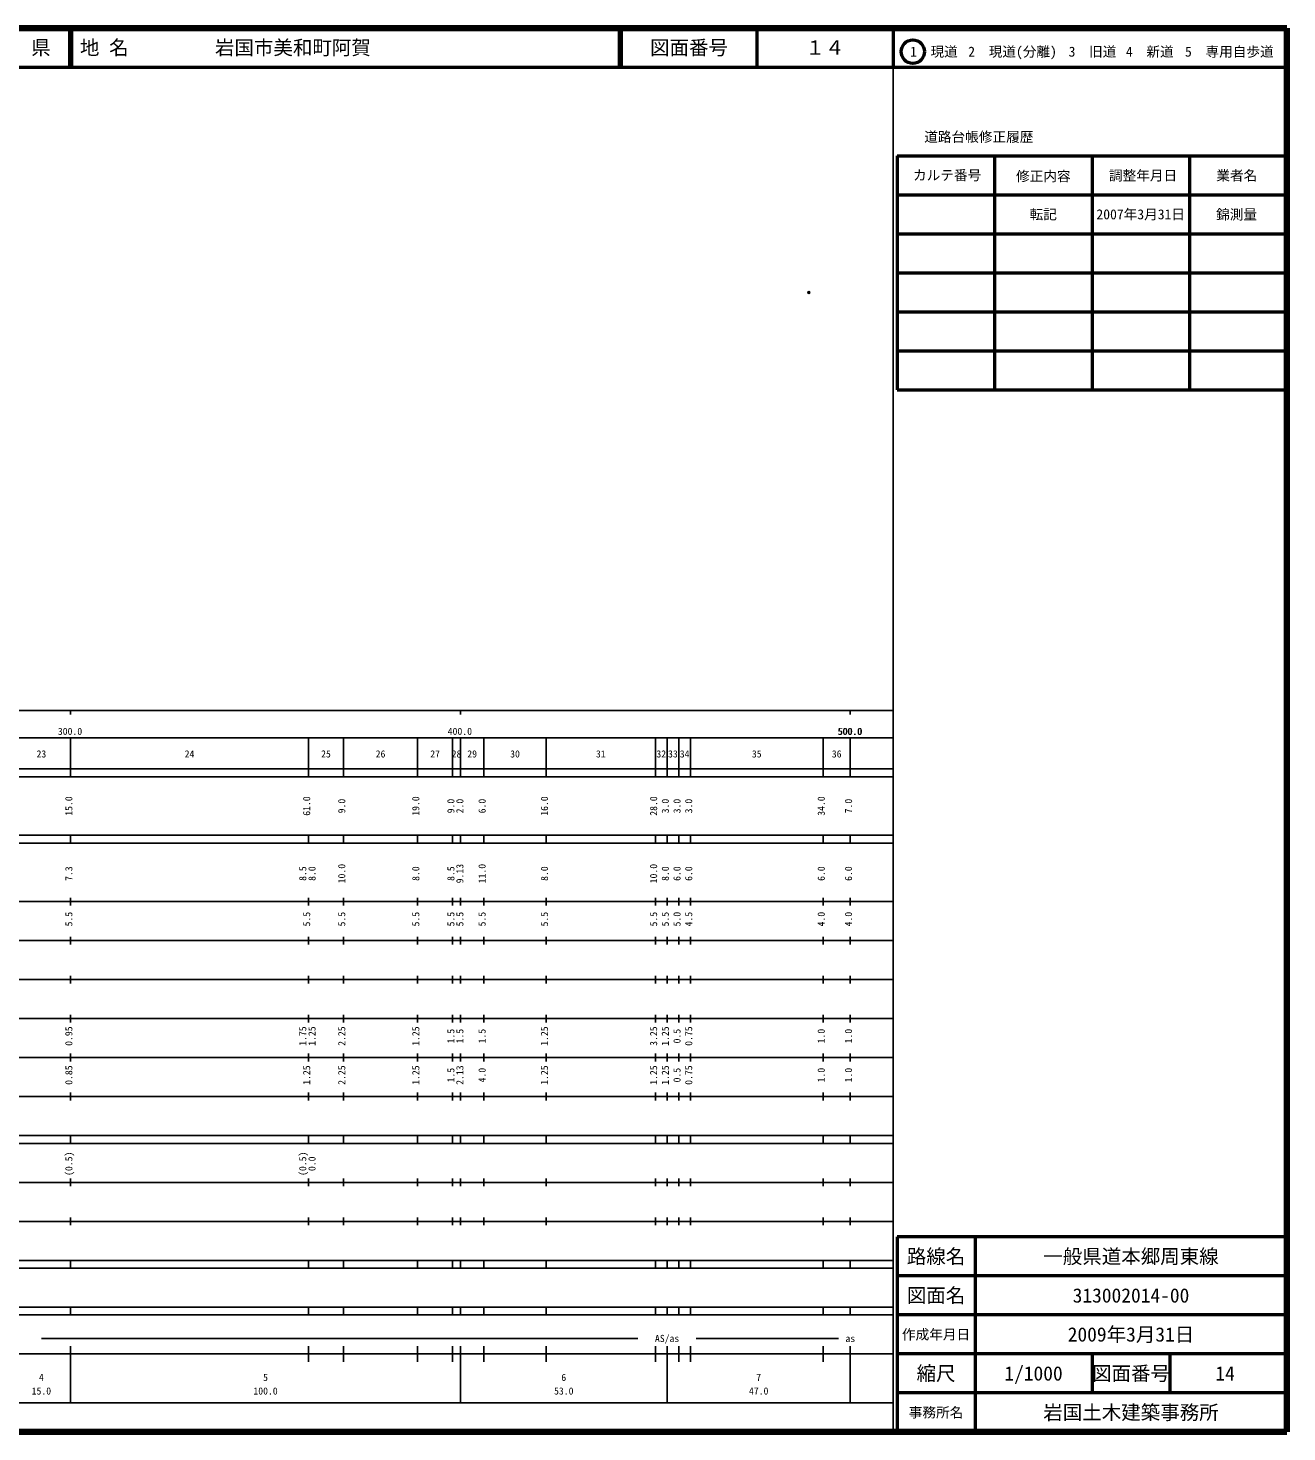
# Model space of a CAD drawing. Units: millimetres on the paper. Extents: x 40 to 680, y 20 to 380.
# Drawn here: x 357.1 to 680, y 20 to 380 of the extents above; entities that cross this region are included whole.
import ezdxf
from ezdxf.enums import TextEntityAlignment as Align

# ---------------------------------------------------------------- set-up
doc = ezdxf.new("R2010")
doc.units = ezdxf.units.MM
doc.header["$PDMODE"] = 32
doc.header["$PDSIZE"] = 0.5
doc.layers.add('M-OTRS', color=6, linetype='Continuous')
doc.layers.add('M-TTL-TXT', color=7, linetype='Continuous')
for name, color, linetype, lineweight in [('M-TTL', 2, 'Continuous', 140), ('M-TTL-BAND', 7, 'Continuous', 25), ('M-TTL-FRAM', 2, 'Continuous', 50), ('M-TTL-LINE', 7, 'Continuous', 50)]:
    doc.layers.add(name, color=color, linetype=linetype, lineweight=lineweight)
doc.styles.add('ＭＳ ゴシック', font='')
doc.styles.get('ＭＳ ゴシック').set_extended_font_data('MS Gothic')

msp = doc.modelspace()

# ---------------------------------------------------------------- linework, layer by layer
at = {"layer": 'M-OTRS'}
msp.add_point((557.397, 312.194), dxfattribs=at)
at = {"layer": 'M-TTL'}
for p, q in [((680, 380), (40, 380)), ((680, 20), (680, 380)), ((40, 20), (680, 20))]:
    msp.add_line(p, q, dxfattribs=at)
at = {"layer": 'M-TTL-BAND'}
for p, q in [((579, 20), (579, 370)), ((40, 205), (579, 205)), ((368, 205), (368, 204)), ((468, 205), (468, 204)), ((568, 205), (568, 204)), ((68, 198), (579, 198)), ((368, 188), (368, 198)), ((429, 188), (429, 198)), ((438, 188), (438, 198)), ((457, 188), (457, 198)), ((466, 188), (466, 198)), ((468, 188), (468, 198)), ((474, 188), (474, 198)), ((490, 188), (490, 198)), ((518, 188), (518, 198)), ((521, 188), (521, 198)), ((524, 188), (524, 198)), ((527, 188), (527, 198)), ((561, 188), (561, 198)), ((568, 188), (568, 198)), ((40, 190), (579, 190)), ((40, 188), (579, 188)), ((40, 173), (579, 173)), ((368, 171), (368, 173)), ((429, 171), (429, 173)), ((438, 171), (438, 173)), ((457, 171), (457, 173)), ((466, 171), (466, 173)), ((468, 171), (468, 173)), ((474, 171), (474, 173)), ((490, 171), (490, 173)), ((518, 171), (518, 173)), ((521, 171), (521, 173)), ((524, 171), (524, 173)), ((527, 171), (527, 173)), ((561, 171), (561, 173)), ((568, 171), (568, 173)), ((40, 171), (579, 171)), ((40, 156), (579, 156)), ((368, 155), (368, 157)), ((429, 155), (429, 157)), ((438, 155), (438, 157)), ((457, 155), (457, 157)), ((466, 155), (466, 157)), ((468, 155), (468, 157)), ((474, 155), (474, 157)), ((490, 155), (490, 157)), ((518, 155), (518, 157)), ((521, 155), (521, 157)), ((524, 155), (524, 157)), ((527, 155), (527, 157)), ((561, 155), (561, 157)), ((568, 155), (568, 157)), ((46, 146), (579, 146)), ((368, 145), (368, 147)), ((429, 145), (429, 147)), ((438, 145), (438, 147)), ((457, 145), (457, 147)), ((466, 145), (466, 147)), ((468, 145), (468, 147)), ((474, 145), (474, 147)), ((490, 145), (490, 147)), ((518, 145), (518, 147)), ((521, 145), (521, 147)), ((524, 145), (524, 147)), ((527, 145), (527, 147)), ((561, 145), (561, 147)), ((568, 145), (568, 147)), ((368, 135), (368, 137)), ((429, 135), (429, 137)), ((438, 135), (438, 137)), ((457, 135), (457, 137)), ((466, 135), (466, 137)), ((468, 135), (468, 137)), ((474, 135), (474, 137)), ((490, 135), (490, 137)), ((518, 135), (518, 137)), ((521, 135), (521, 137)), ((524, 135), (524, 137)), ((527, 135), (527, 137)), ((561, 135), (561, 137)), ((568, 135), (568, 137)), ((52, 136), (579, 136)), ((46, 126), (579, 126)), ((368, 125), (368, 127)), ((429, 125), (429, 127)), ((438, 125), (438, 127)), ((457, 125), (457, 127)), ((466, 125), (466, 127)), ((468, 125), (468, 127)), ((474, 125), (474, 127)), ((490, 125), (490, 127)), ((518, 125), (518, 127)), ((521, 125), (521, 127)), ((524, 125), (524, 127)), ((527, 125), (527, 127)), ((561, 125), (561, 127)), ((568, 125), (568, 127)), ((52, 116), (579, 116)), ((368, 115), (368, 117)), ((429, 115), (429, 117)), ((438, 115), (438, 117)), ((457, 115), (457, 117)), ((466, 115), (466, 117)), ((468, 115), (468, 117)), ((474, 115), (474, 117)), ((490, 115), (490, 117)), ((518, 115), (518, 117)), ((521, 115), (521, 117)), ((524, 115), (524, 117)), ((527, 115), (527, 117)), ((561, 115), (561, 117)), ((568, 115), (568, 117)), ((46, 106), (579, 106)), ((368, 105), (368, 107)), ((429, 105), (429, 107)), ((438, 105), (438, 107)), ((457, 105), (457, 107)), ((466, 105), (466, 107)), ((468, 105), (468, 107)), ((474, 105), (474, 107)), ((490, 105), (490, 107)), ((518, 105), (518, 107)), ((521, 105), (521, 107)), ((524, 105), (524, 107)), ((527, 105), (527, 107)), ((561, 105), (561, 107)), ((568, 105), (568, 107)), ((40, 96), (579, 96)), ((40, 94), (579, 94)), ((368, 94), (368, 96)), ((429, 94), (429, 96)), ((438, 94), (438, 96)), ((457, 94), (457, 96)), ((466, 94), (466, 96)), ((468, 94), (468, 96)), ((474, 94), (474, 96)), ((490, 94), (490, 96)), ((518, 94), (518, 96)), ((521, 94), (521, 96)), ((524, 94), (524, 96)), ((527, 94), (527, 96)), ((561, 94), (561, 96)), ((568, 94), (568, 96)), ((49, 84), (579, 84)), ((368, 83), (368, 85)), ((429, 83), (429, 85)), ((438, 83), (438, 85)), ((457, 83), (457, 85)), ((466, 83), (466, 85)), ((468, 83), (468, 85)), ((474, 83), (474, 85)), ((490, 83), (490, 85)), ((518, 83), (518, 85)), ((521, 83), (521, 85)), ((524, 83), (524, 85)), ((527, 83), (527, 85)), ((561, 83), (561, 85)), ((568, 83), (568, 85)), ((40, 74), (579, 74)), ((368, 73), (368, 75)), ((429, 73), (429, 75)), ((438, 73), (438, 75)), ((457, 73), (457, 75)), ((466, 73), (466, 75)), ((468, 73), (468, 75)), ((474, 73), (474, 75)), ((490, 73), (490, 75)), ((518, 73), (518, 75)), ((521, 73), (521, 75)), ((524, 73), (524, 75)), ((527, 73), (527, 75)), ((561, 73), (561, 75)), ((568, 73), (568, 75)), ((40, 64), (579, 64)), ((40, 62), (579, 62)), ((368, 62), (368, 64)), ((429, 62), (429, 64)), ((438, 62), (438, 64)), ((457, 62), (457, 64)), ((466, 62), (466, 64)), ((468, 62), (468, 64)), ((474, 62), (474, 64)), ((490, 62), (490, 64)), ((518, 62), (518, 64)), ((521, 62), (521, 64)), ((524, 62), (524, 64)), ((527, 62), (527, 64)), ((561, 62), (561, 64)), ((568, 62), (568, 64)), ((40, 52), (579, 52)), ((368, 50), (368, 52)), ((429, 50), (429, 52)), ((438, 50), (438, 52)), ((457, 50), (457, 52)), ((466, 50), (466, 52)), ((468, 50), (468, 52)), ((474, 50), (474, 52)), ((490, 50), (490, 52)), ((518, 50), (518, 52)), ((521, 50), (521, 52)), ((524, 50), (524, 52)), ((527, 50), (527, 52)), ((561, 50), (561, 52)), ((568, 50), (568, 52)), ((40, 50), (579, 50)), ((360.5, 44), (513.5, 44)), ((528.5, 44), (565, 44)), ((40, 40), (579, 40)), ((368, 27.5), (368, 42)), ((429, 38), (429, 42)), ((438, 38), (438, 42)), ((457, 38), (457, 42)), ((466, 38), (466, 42)), ((468, 27.5), (468, 42)), ((474, 38), (474, 42)), ((490, 38), (490, 42)), ((518, 38), (518, 42)), ((521, 27.5), (521, 42)), ((524, 38), (524, 42)), ((527, 38), (527, 42)), ((561, 38), (561, 42)), ((568, 27.5), (568, 42)), ((68, 27.5), (579, 27.5))]:
    msp.add_line(p, q, dxfattribs=at)
at = {"layer": 'M-TTL-FRAM'}
for p, q in [((580, 347.197), (580, 287.197)), ((580, 347.197), (680, 347.197)), ((580, 287.197), (680, 287.197)), ((680, 70), (580, 70)), ((580, 70), (580, 20))]:
    msp.add_line(p, q, dxfattribs=at)
at = {"layer": 'M-TTL-LINE'}
for p, q in [((367.75, 380), (367.75, 370)), ((368.25, 380), (368.25, 370)), ((508.747, 380), (508.747, 370)), ((509.247, 380), (509.247, 370)), ((543.997, 380), (543.997, 370)), ((579, 380), (579, 370)), ((40, 370), (680, 370)), ((605, 347.197), (605, 287.197)), ((630, 347.197), (630, 287.197)), ((655, 347.197), (655, 287.197)), ((580, 337.197), (680, 337.197)), ((580, 327.197), (680, 327.197)), ((580, 317.197), (680, 317.197)), ((580, 307.197), (680, 307.197)), ((580, 297.197), (680, 297.197)), ((600, 70), (600, 20)), ((680, 60), (580, 60)), ((680, 50), (580, 50)), ((680, 40), (580, 40)), ((630, 40), (630, 30)), ((650, 40), (650, 30)), ((680, 30), (580, 30))]:
    msp.add_line(p, q, dxfattribs=at)
msp.add_circle((584.031, 373.958), 3, dxfattribs=at)

# ---------------------------------------------------------------- texts
at = {"layer": 'M-TTL-BAND', "style": 'ＭＳ ゴシック'}
for s, p in [('300.0', (367.844, 198.195)), ('400.0', (467.844, 198.195)), ('500.0', (567.844, 198.195)), ('500.0', (568, 198.195)), ('23', (360.5, 192.405)), ('24', (398.5, 192.405)), ('25', (433.5, 192.405)), ('26', (447.5, 192.405)), ('27', (461.5, 192.405)), ('28', (467, 192.405)), ('29', (471, 192.405)), ('30', (482, 192.405)), ('31', (504, 192.405)), ('32', (519.5, 192.405)), ('33', (522.5, 192.405)), ('34', (525.5, 192.405)), ('35', (544, 192.405)), ('36', (564.5, 192.405)), ('AS/as', (521, 42.5)), ('as', (568, 42.5)), ('4', (360.5, 32.523)), ('5', (418, 32.523)), ('6', (494.5, 32.523)), ('7', (544.5, 32.523)), ('15.0', (360.5, 29.033)), ('100.0', (418, 29.033)), ('53.0', (494.5, 29.033)), ('47.0', (544.5, 29.033))]:
    msp.add_text(s, height=1.833, dxfattribs=at).set_placement(p, align=Align.BOTTOM_CENTER)
for s, p in [('15.0', (369, 180.5)), ('61.0', (430, 180.5)), ('9.0', (439, 180.5)), ('19.0', (458, 180.5)), ('9.0', (467, 180.5)), ('2.0', (469.304, 180.5)), ('6.0', (475, 180.5)), ('16.0', (491, 180.5)), ('28.0', (519, 180.5)), ('3.0', (522, 180.5)), ('3.0', (525, 180.5)), ('3.0', (528, 180.5)), ('34.0', (562, 180.5)), ('7.0', (569, 180.5)), ('7.3', (369, 163.174)), ('8.5', (429, 163.174)), ('8.0', (431.37, 163.174)), ('10.0', (439, 163.174)), ('8.0', (458, 163.174)), ('8.5', (467, 163.174)), ('9.13', (469.304, 163.174)), ('11.0', (475, 163.174)), ('8.0', (491, 163.174)), ('10.0', (519, 163.174)), ('8.0', (522, 163.174)), ('6.0', (525, 163.174)), ('6.0', (528, 163.174)), ('6.0', (562, 163.174)), ('6.0', (569, 163.174)), ('5.5', (369, 151.5)), ('5.5', (430, 151.5)), ('5.5', (439, 151.5)), ('5.5', (458, 151.5)), ('5.5', (467, 151.5)), ('5.5', (469.304, 151.5)), ('5.5', (475, 151.5)), ('5.5', (491, 151.5)), ('5.5', (519, 151.5)), ('5.5', (522, 151.5)), ('5.0', (525, 151.5)), ('4.5', (528, 151.5)), ('4.0', (562, 151.5)), ('4.0', (569, 151.5)), ('0.95', (369, 121.5)), ('1.75', (429, 121.5)), ('1.25', (431.37, 121.5)), ('2.25', (439, 121.5)), ('1.25', (458, 121.5)), ('1.5', (467, 121.5)), ('1.5', (469.304, 121.5)), ('1.5', (475, 121.5)), ('1.25', (491, 121.5)), ('3.25', (519, 121.5)), ('1.25', (522, 121.5)), ('0.5', (525, 121.5)), ('0.75', (528, 121.5)), ('1.0', (562, 121.5)), ('1.0', (569, 121.5)), ('0.85', (369, 111.5)), ('1.25', (430, 111.5)), ('2.25', (439, 111.5)), ('1.25', (458, 111.5)), ('1.5', (467, 111.5)), ('2.13', (469.304, 111.5)), ('4.0', (475, 111.5)), ('1.25', (491, 111.5)), ('1.25', (519, 111.5)), ('1.25', (522, 111.5)), ('0.5', (525, 111.5)), ('0.75', (528, 111.5)), ('1.0', (562, 111.5)), ('1.0', (569, 111.5)), ('(0.5)', (369, 88.764)), ('(0.5)', (429, 88.764)), ('0.0', (431.37, 88.764))]:
    msp.add_text(s, height=1.833, rotation=90, dxfattribs=at).set_placement(p, align=Align.BOTTOM_CENTER)
at = {"layer": 'M-TTL-TXT', "style": 'ＭＳ ゴシック'}
for s, height, p in [('山\u3000口\u3000県', 3.666, (350.375, 375)), ('図面番号', 3.666, (526.622, 375)), ('１４', 3.666, (561.497, 375)), ('1\u3000現道', 2.566, (589.448, 373.958)), ('2\u3000現道(分離)', 2.566, (609.619, 373.958)), ('3\u3000旧道', 2.566, (630.121, 373.958)), ('4\u3000新道', 2.566, (644.824, 373.958)), ('5\u3000専用自歩道', 2.566, (665.228, 373.958)), ('道路台帳修正履歴', 2.566, (600.968, 352.113)), ('カルテ番号', 2.566, (592.839, 342.277)), ('修正内容', 2.566, (617.509, 342.023)), ('調整年月日', 2.566, (643.089, 342.197)), ('業者名', 2.566, (667.134, 342.197)), ('転記', 2.566, (617.5, 332.245)), ('2007年3月31日', 2.566, (642.5, 332.245)), ('錦測量', 2.566, (667.077, 332.189)), ('路線名', 3.666, (590, 65)), ('路線名', 3.666, (590, 65)), ('一般県道本郷周東線', 3.666, (640, 65)), ('図面名', 3.666, (590, 55)), ('図面名', 3.666, (590, 55)), ('313002014-00', 3.666, (640, 55)), ('2009年3月31日', 3.666, (640, 45)), ('作成年月日', 2.566, (590, 45)), ('作成年月日', 2.566, (590, 45)), ('縮尺', 3.666, (590, 35)), ('縮尺', 3.666, (590, 35)), ('1/1000', 3.666, (615, 35)), ('図面番号', 3.666, (640, 35)), ('図面番号', 3.666, (640, 35)), ('14', 3.666, (664.125, 35)), ('事務所名', 2.566, (590, 25)), ('事務所名', 2.566, (590, 25)), ('岩国土木建築事務所', 3.666, (640, 25))]:
    msp.add_text(s, height=height, dxfattribs=at).set_placement(p, align=Align.MIDDLE_CENTER)
for s, p in [('地 名', (370.38, 375)), ('岩国市美和町阿賀', (405.024, 375))]:
    msp.add_text(s, height=3.666, dxfattribs=at).set_placement(p, align=Align.MIDDLE_LEFT)

doc.saveas('drawing.dxf')
